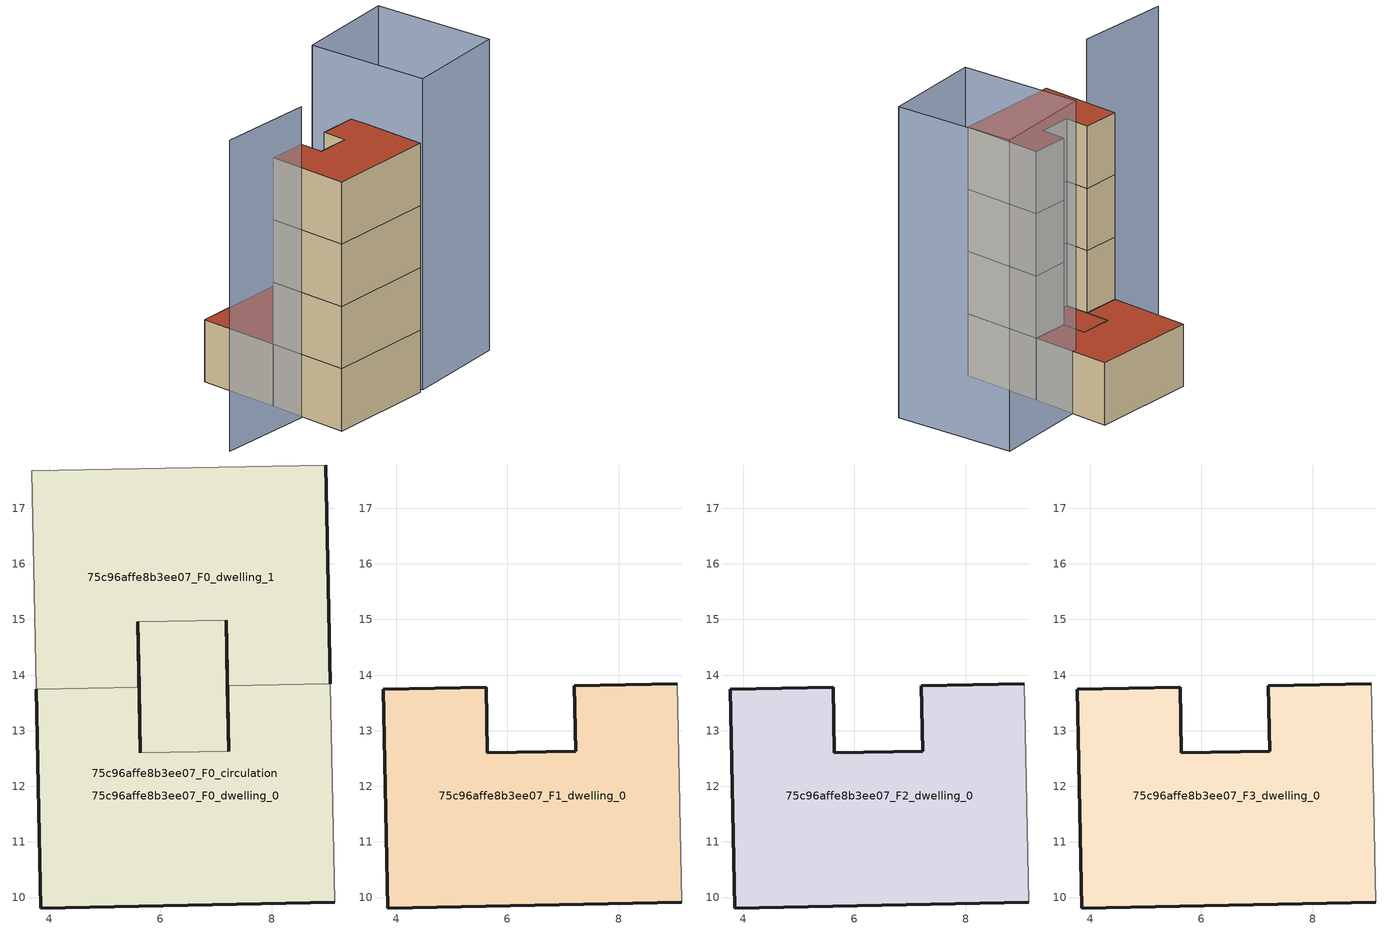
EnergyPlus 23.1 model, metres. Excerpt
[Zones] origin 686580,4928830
75c96affe8b3ee07_F0_dwelling_0
 floor ground (EU_floor_Construction): 9.05,13.85 9.13,9.92 3.85,9.81 3.77,13.74 5.62,13.78 5.64,12.6 7.23,12.63 7.2,13.81 z0; 7.18,14.99 7.2,13.81 7.23,12.63 5.64,12.6 5.6,14.96 z0
 wall outside (EU_wall_Construction): 7.2,13.81 7.23,12.63 / 5.64,12.6 5.62,13.78 / 3.77,13.74 3.85,9.81 9.13,9.92 z0:3
 wall adiabatic (EU_wall_Construction): 9.13,9.92 9.05,13.85 z0:3
 wall to 75c96affe8b3ee07_F0_dwelling_1 (EU_wall_Construction): 9.05,13.85 7.2,13.81 / 5.62,13.78 3.77,13.74 z0:3
 wall to 75c96affe8b3ee07_F0_circulation (EU_wall_Construction): 7.23,12.63 5.64,12.6 z0:3
 roof outside (EU_floor_Construction): 7.23,12.63 7.2,13.81 7.18,14.99 5.6,14.96 5.64,12.6 z3
75c96affe8b3ee07_F0_dwelling_1
 floor ground (EU_floor_Construction): 7.18,14.99 7.2,13.81 7.23,12.63 5.64,12.6 5.6,14.96 z0; 8.98,17.78 9.05,13.85 7.2,13.81 7.18,14.99 5.6,14.96 5.62,13.78 3.77,13.74 3.69,17.67 z0
 wall outside (EU_wall_Construction): 5.62,13.78 5.6,14.96 / 7.18,14.99 7.2,13.81 / 9.05,13.85 8.98,17.78 z0:3
 wall adiabatic (EU_wall_Construction): 8.98,17.78 3.69,17.67 3.77,13.74 z0:3
 wall to 75c96affe8b3ee07_F0_circulation (EU_wall_Construction): 5.6,14.96 7.18,14.99 z0:3
 roof outside (EU_roof_Construction): 9.05,13.85 8.98,17.78 3.69,17.67 3.77,13.74 5.62,13.78 5.6,14.96 7.18,14.99 7.2,13.81 z3; 7.23,12.63 7.2,13.81 7.18,14.99 5.6,14.96 5.64,12.6 z3
75c96affe8b3ee07_F0_circulation
 floor ground (EU_floor_Construction): 9.05,13.85 9.13,9.92 3.85,9.81 3.77,13.74 5.62,13.78 5.64,12.6 7.23,12.63 7.2,13.81 z0; 7.18,14.99 7.2,13.81 7.23,12.63 5.64,12.6 5.6,14.96 z0; 8.98,17.78 9.05,13.85 7.2,13.81 7.18,14.99 5.6,14.96 5.62,13.78 3.77,13.74 3.69,17.67 z0
 wall outside (EU_wall_Construction): 5.6,14.96 5.64,12.6 / 7.23,12.63 7.18,14.99 z0:3
 roof outside (EU_roof_Construction): 9.13,9.92 9.05,13.85 7.2,13.81 7.23,12.63 5.64,12.6 5.62,13.78 3.77,13.74 3.85,9.81 z3; 7.23,12.63 7.2,13.81 7.18,14.99 5.6,14.96 5.64,12.6 z3; 9.05,13.85 8.98,17.78 3.69,17.67 3.77,13.74 5.62,13.78 5.6,14.96 7.18,14.99 7.2,13.81 z3
75c96affe8b3ee07_F1_dwelling_0
 floor to 75c96affe8b3ee07_F0_dwelling_0 (EU_floor_Construction): 9.05,13.85 9.13,9.92 3.85,9.81 3.77,13.74 5.62,13.78 5.64,12.6 7.23,12.63 7.2,13.81 z3
 wall outside (EU_wall_Construction): 9.05,13.85 7.2,13.81 7.23,12.63 5.64,12.6 5.62,13.78 3.77,13.74 3.85,9.81 9.13,9.92 z3:6
 wall adiabatic (EU_wall_Construction): 9.13,9.92 9.05,13.85 z3:6
75c96affe8b3ee07_F2_dwelling_0
 floor to 75c96affe8b3ee07_F1_dwelling_0 (EU_floor_Construction): 9.05,13.85 9.13,9.92 3.85,9.81 3.77,13.74 5.62,13.78 5.64,12.6 7.23,12.63 7.2,13.81 z6
 wall outside (EU_wall_Construction): 9.05,13.85 7.2,13.81 7.23,12.63 5.64,12.6 5.62,13.78 3.77,13.74 3.85,9.81 9.13,9.92 z6:9
 wall adiabatic (EU_wall_Construction): 9.13,9.92 9.05,13.85 z6:9
75c96affe8b3ee07_F3_dwelling_0
 floor to 75c96affe8b3ee07_F2_dwelling_0 (EU_floor_Construction): 9.05,13.85 9.13,9.92 3.85,9.81 3.77,13.74 5.62,13.78 5.64,12.6 7.23,12.63 7.2,13.81 z9
 wall outside (EU_wall_Construction): 9.05,13.85 7.2,13.81 7.23,12.63 5.64,12.6 5.62,13.78 3.77,13.74 3.85,9.81 9.13,9.92 z9:12
 wall adiabatic (EU_wall_Construction): 9.13,9.92 9.05,13.85 z9:12
 roof outside (EU_roof_Construction): 9.13,9.92 9.05,13.85 7.2,13.81 7.23,12.63 5.64,12.6 5.62,13.78 3.77,13.74 3.85,9.81 z12
shading: 3.72,12.07 -0.94,12.09 / 13.73,16.46 14.37,10.55 / 14.37,10.55 9.41,10.01 / 9.41,10.01 8.77,15.92 / 8.77,15.92 13.73,16.46 z0:15
[Building]
EU S2 Campaign: North Axis=0; Terrain=City; Solar Distribution=FullExterior
[Site:Location]
Bologna: Latitude=44.5; Longitude=11.25; Time Zone=1; Elevation=37
[SizingPeriod:WeatherFileDays]
AnnualSizingPeriod: Begin Month=1; Begin Day of Month=1; End Month=12; End Day of Month=31; Day of Week for Start Day=Monday; Use Weather File Daylight Saving Period=No; Use Weather File Rain and Snow Indicators=No
[MATERIAL]
EU_InternalMass_Material: Roughness=MediumRough; Thickness=0.1; Conductivity=1; Density=1800; Specific Heat=900; Thermal Absorptance=0.9; Solar Absorptance=0.7; Visible Absorptance=0.7
[MATERIAL:NOMASS] Roughness=MediumRough; Thermal Absorptance=0.9; Solar Absorptance=0.7; Visible Absorptance=0.7
Name | Thermal Resistance
EU_wall_NoMass | 0.937881
EU_roof_NoMass | 0.548572
EU_floor_NoMass | 0.71348
[CONSTRUCTION]
EU_wall_Construction: EU_wall_NoMass
EU_roof_Construction: EU_roof_NoMass
EU_floor_Construction: EU_floor_NoMass
EU_InternalMass_Construction: EU_InternalMass_Material
[ZONE] Type=1; Multiplier=1; Ceiling Height=autocalculate; Floor Area=autocalculate; Part of Total Floor Area=Yes
Name | Volume
75c96affe8b3ee07_F0_dwelling_0 | 67.9438
75c96affe8b3ee07_F1_dwelling_0; 75c96affe8b3ee07_F2_dwelling_0; 75c96affe8b3ee07_F3_dwelling_0 | 56.7239
75c96affe8b3ee07_F0_dwelling_1 | 67.9431
75c96affe8b3ee07_F0_circulation | 124.667
[INTERNALMASS] Construction=EU_InternalMass_Construction
Name | Zone or ZoneList | Surface Area
75c96affe8b3ee07_F0_dwelling_0_EU_InternalMass | 75c96affe8b3ee07_F0_dwelling_0 | 18.908
75c96affe8b3ee07_F0_dwelling_1_EU_InternalMass | 75c96affe8b3ee07_F0_dwelling_1 | 18.908
75c96affe8b3ee07_F1_dwelling_0_EU_InternalMass | 75c96affe8b3ee07_F1_dwelling_0 | 41.5561
75c96affe8b3ee07_F2_dwelling_0_EU_InternalMass | 75c96affe8b3ee07_F2_dwelling_0 | 41.5561
75c96affe8b3ee07_F3_dwelling_0_EU_InternalMass | 75c96affe8b3ee07_F3_dwelling_0 | 41.5561
[OTHEREQUIPMENT] Fuel Type=Electricity; Design Level Calculation Method=Watts/Area; Power per Zone Floor Area=1; Fraction Latent=0; Fraction Radiant=0; Fraction Lost=0; Carbon Dioxide Generation Rate=0; EndUse Subcategory=EU_Step8_InternalGains
Name | Zone or ZoneList or Space or SpaceList | Schedule
EU_Step8_InternalGain_75c96affe8b3ee07_F0_dwelling_0_f000 | 75c96affe8b3ee07_F0_dwelling_0 | EU_Step8_GainSchedule_75c96affe8b3ee07_F0_dwelling_0_f000
EU_Step8_InternalGain_75c96affe8b3ee07_F0_dwelling_1_f000 | 75c96affe8b3ee07_F0_dwelling_1 | EU_Step8_GainSchedule_75c96affe8b3ee07_F0_dwelling_1_f000
EU_Step8_InternalGain_75c96affe8b3ee07_F1_dwelling_0_f000 | 75c96affe8b3ee07_F1_dwelling_0 | EU_Step8_GainSchedule_75c96affe8b3ee07_F1_dwelling_0_f000
EU_Step8_InternalGain_75c96affe8b3ee07_F2_dwelling_0_f000 | 75c96affe8b3ee07_F2_dwelling_0 | EU_Step8_GainSchedule_75c96affe8b3ee07_F2_dwelling_0_f000
EU_Step8_InternalGain_75c96affe8b3ee07_F3_dwelling_0_f000 | 75c96affe8b3ee07_F3_dwelling_0 | EU_Step8_GainSchedule_75c96affe8b3ee07_F3_dwelling_0_f000
[ZONEINFILTRATION:DESIGNFLOWRATE]
EU_Circulation_Infiltration_75c96affe8b3ee07_F0_circulation: Zone or ZoneList or Space or SpaceList=75c96affe8b3ee07_F0_circulation; Schedule=EU_AlwaysOn; Design Flow Rate Calculation Method=Flow/Area; Flow Rate per Floor Area=0.0005; Constant Term Coefficient=1; Temperature Term Coefficient=0; Velocity Term Coefficient=0; Velocity Squared Term Coefficient=0
[ZONEVENTILATION:DESIGNFLOWRATE] Schedule=EU_AlwaysOn; Design Flow Rate Calculation Method=AirChanges/Hour; Air Changes per Hour=0.687892; Ventilation Type=Natural; Fan Pressure Rise=0; Fan Total Efficiency=1; Constant Term Coefficient=1; Temperature Term Coefficient=0; Velocity Term Coefficient=0; Velocity Squared Term Coefficient=0; Minimum Indoor Temperature=-100; Maximum Indoor Temperature=100; Delta Temperature=-100; Minimum Outdoor Temperature=-100; Maximum Outdoor Temperature=100; Maximum Wind Speed=40
Name | Zone or ZoneList or Space or SpaceList
EU_ConstantAir_75c96affe8b3ee07_F0_dwelling_0 | 75c96affe8b3ee07_F0_dwelling_0
EU_ConstantAir_75c96affe8b3ee07_F0_dwelling_1 | 75c96affe8b3ee07_F0_dwelling_1
EU_ConstantAir_75c96affe8b3ee07_F1_dwelling_0 | 75c96affe8b3ee07_F1_dwelling_0
EU_ConstantAir_75c96affe8b3ee07_F2_dwelling_0 | 75c96affe8b3ee07_F2_dwelling_0
EU_ConstantAir_75c96affe8b3ee07_F3_dwelling_0 | 75c96affe8b3ee07_F3_dwelling_0
[HVACTEMPLATE:THERMOSTAT] Constant Heating Setpoint=20; Constant Cooling Setpoint=50
EU_HeatOnly_75c96affe8b3ee07_F0_dwelling_0; EU_HeatOnly_75c96affe8b3ee07_F0_dwelling_1; EU_HeatOnly_75c96affe8b3ee07_F1_dwelling_0; EU_HeatOnly_75c96affe8b3ee07_F2_dwelling_0; EU_HeatOnly_75c96affe8b3ee07_F3_dwelling_0
[HVACTEMPLATE:ZONE:IDEALLOADSAIRSYSTEM] System Availability Schedule=EU_AlwaysOn; Maximum Heating Supply Air Temperature=50; Minimum Cooling Supply Air Temperature=13; Maximum Heating Supply Air Humidity Ratio=0.0156; Minimum Cooling Supply Air Humidity Ratio=0.0077; Heating Limit=NoLimit; Cooling Limit=NoLimit; Heating Availability Schedule=EU_AlwaysOn; Cooling Availability Schedule=EU_CoolingOff; Dehumidification Control Type=ConstantSensibleHeatRatio; Cooling Sensible Heat Ratio=0.7; Dehumidification Setpoint=60; Humidification Control Type=None; Humidification Setpoint=30; Outdoor Air Method=None; Outdoor Air Flow Rate per Person=0.00944; Outdoor Air Flow Rate per Zone Floor Area=0; Outdoor Air Flow Rate per Zone=0; Demand Controlled Ventilation Type=None; Outdoor Air Economizer Type=NoEconomizer; Heat Recovery Type=None; Sensible Heat Recovery Effectiveness=0.7; Latent Heat Recovery Effectiveness=0.65
Name | Template Thermostat
75c96affe8b3ee07_F0_dwelling_0 | EU_HeatOnly_75c96affe8b3ee07_F0_dwelling_0
75c96affe8b3ee07_F0_dwelling_1 | EU_HeatOnly_75c96affe8b3ee07_F0_dwelling_1
75c96affe8b3ee07_F1_dwelling_0 | EU_HeatOnly_75c96affe8b3ee07_F1_dwelling_0
75c96affe8b3ee07_F2_dwelling_0 | EU_HeatOnly_75c96affe8b3ee07_F2_dwelling_0
75c96affe8b3ee07_F3_dwelling_0 | EU_HeatOnly_75c96affe8b3ee07_F3_dwelling_0
[SIZING:ZONE] Zone Cooling Design Supply Air Temperature Input Method=SupplyAirTemperature; Zone Cooling Design Supply Air Temperature=13; Zone Heating Design Supply Air Temperature Input Method=SupplyAirTemperature; Zone Heating Design Supply Air Temperature=50; Zone Cooling Design Supply Air Humidity Ratio=0.008; Zone Heating Design Supply Air Humidity Ratio=0.008; Cooling Design Air Flow Method=DesignDay; Cooling Design Air Flow Rate=0; Cooling Minimum Air Flow per Zone Floor Area=0.000762; Cooling Minimum Air Flow=0; Cooling Minimum Air Flow Fraction=0.2; Heating Design Air Flow Method=DesignDay; Heating Design Air Flow Rate=0; Heating Maximum Air Flow per Zone Floor Area=0.002032; Heating Maximum Air Flow=0.141576; Heating Maximum Air Flow Fraction=0.3; Account for Dedicated Outdoor Air System=No; Dedicated Outdoor Air System Control Strategy=NeutralSupplyAir; Dedicated Outdoor Air Low Setpoint Temperature for Design=autosize; Dedicated Outdoor Air High Setpoint Temperature for Design=autosize; Zone Load Sizing Method=Sensible Load Only No Latent Load; Zone Latent Cooling Design Supply Air Humidity Ratio Input Method=HumidityRatioDifference; Zone Cooling Design Supply Air Humidity Ratio Difference=0.005; Zone Latent Heating Design Supply Air Humidity Ratio Input Method=HumidityRatioDifference; Zone Humidification Design Supply Air Humidity Ratio Difference=0.005
75c96affe8b3ee07_F0_dwelling_0; 75c96affe8b3ee07_F0_dwelling_1; 75c96affe8b3ee07_F1_dwelling_0; 75c96affe8b3ee07_F2_dwelling_0; 75c96affe8b3ee07_F3_dwelling_0
[SCHEDULE:CONSTANT]
Name | Hourly Value
EU_AlwaysOn | 1
EU_CoolingOff | 0
[SCHEDULE:FILE] Column Number=1; Rows to Skip at Top=0; Number of Hours of Data=8760; Column Separator=Comma; Interpolate to Timestep=No; Minutes per Item=60; Adjust Schedule for Daylight Savings=Yes
Name | File
EU_Step8_GainSchedule_75c96affe8b3ee07_F0_dwelling_0_f000 | ../../schedules/75c96affe8b3ee07/75c96affe8b3ee07_F0_dwelling_0_f000_gain.csv
EU_Step8_GainSchedule_75c96affe8b3ee07_F0_dwelling_1_f000 | ../../schedules/75c96affe8b3ee07/75c96affe8b3ee07_F0_dwelling_1_f000_gain.csv
EU_Step8_GainSchedule_75c96affe8b3ee07_F1_dwelling_0_f000 | ../../schedules/75c96affe8b3ee07/75c96affe8b3ee07_F1_dwelling_0_f000_gain.csv
EU_Step8_GainSchedule_75c96affe8b3ee07_F2_dwelling_0_f000 | ../../schedules/75c96affe8b3ee07/75c96affe8b3ee07_F2_dwelling_0_f000_gain.csv
EU_Step8_GainSchedule_75c96affe8b3ee07_F3_dwelling_0_f000 | ../../schedules/75c96affe8b3ee07/75c96affe8b3ee07_F3_dwelling_0_f000_gain.csv
